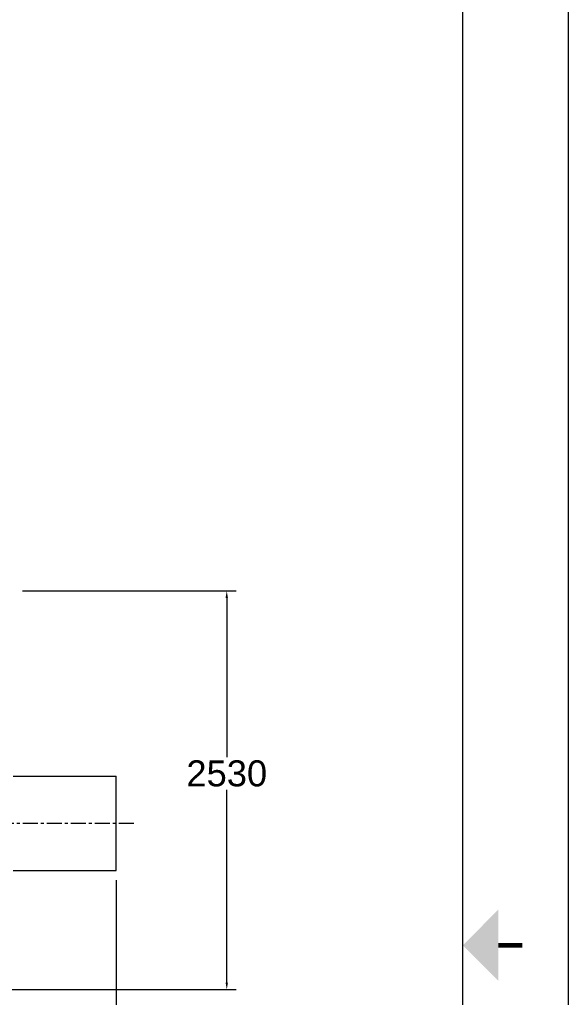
# Model space of a CAD drawing. Header units: millimetres. Extents: x 2 to 805233, y 2 to 613512.
# Drawn here: x 716693 to 805233, y 298341 to 455926 of the extents above; entities that cross this region are included whole.
import ezdxf
from ezdxf.enums import TextEntityAlignment as Align

# ---------------------------------------------------------------- set-up
doc = ezdxf.new("R2010")
doc.units = ezdxf.units.MM
doc.header["$LTSCALE"] = 25.4
doc.linetypes.add('CENTER', pattern=[50.8, 31.75, -6.35, 6.35, -6.35])
doc.layers.get('Defpoints').update_dxf_attribs({"lineweight": 5})
doc.layers.add('CAXA1', color=5, linetype='CENTER', lineweight=5)
doc.layers.add('Title Block', color=7, linetype='Continuous', lineweight=5)
doc.styles.add('ACANSTS', font='romans.shx', dxfattribs={"height": 25.4})
doc.styles.add('Roman', font='arial.ttf')
doc.styles.get("Standard").update_dxf_attribs({"font": 'arial.ttf'})
doc.dimstyles.new('ISO-25', dxfattribs={"dimscale": 30, "dimtxt": 38.1, "dimasz": 38.1, "dimexe": 50.8, "dimexo": 50.8, "dimgap": 15.875, "dimtad": 1, "dimtih": 1, "dimtoh": 1, "dimdec": 1, "dimlfac": 0.03937, "dimdsep": 46, "dimtxsty": 'Standard', "dimcen": 63.5, "dimclrd": 7, "dimclre": 7, "dimclrt": 7, "dimadec": 0, "dimazin": 0, "dimtfac": 1, "dimtdec": 1, "dimtmove": 0, "dimatfit": 3, "dimfxl": 25.4, "dimlwd": 5, "dimlwe": 5, "dimarcsym": 0})

# ---------------------------------------------------------------- blocks, each defined once
blk = doc.blocks.new('*D18')
at = {"color": 7, "linetype": 'Continuous', "lineweight": 5, "transparency": 16777216}
for p, q in [((717192, 363862), (751642, 363862)), ((750118, 362719), (750118, 337041)), ((750118, 300743), (750118, 331806)), ((707413, 299600), (751642, 299600))]:
    blk.add_line(p, q, dxfattribs=at)
at = {"color": 7, "transparency": 16777216}
for points in [[(749927, 362719), (750308, 362719), (750118, 363862)], [(749927, 300743), (750308, 300743), (750118, 299600)]]:
    blk.add_solid(points, dxfattribs=at)
at = {"layer": 'Defpoints', "color": 0, "transparency": 16777216}
for p in [(715668, 363862), (750118, 363862), (705889, 299600)]:
    blk.add_point(p, dxfattribs=at)
at = {"color": 7, "lineweight": 5, "transparency": 16777216, "insert": (750118, 334423), "char_height": 4191, "attachment_point": 5, "style": 'Roman'}
blk.add_mtext('2530', dxfattribs=at)
blk = doc.blocks.new('*D19')
at = {"color": 7, "linetype": 'Continuous', "lineweight": 5, "transparency": 16777216}
for p, q in [((732305, 317253), (732305, 280005)), ((559890, 311210), (559890, 280005)), ((731162, 281529), (561033, 281529))]:
    blk.add_line(p, q, dxfattribs=at)
at = {"color": 7, "transparency": 16777216}
for points in [[(561033, 281719), (561033, 281338), (559890, 281529)], [(731162, 281719), (731162, 281338), (732305, 281529)]]:
    blk.add_solid(points, dxfattribs=at)
at = {"layer": 'Defpoints', "color": 0, "transparency": 16777216}
for p in [(732305, 318777), (559890, 312734), (559890, 281529)]:
    blk.add_point(p, dxfattribs=at)
at = {"color": 7, "lineweight": 5, "transparency": 16777216, "insert": (660986, 284101), "char_height": 4191, "attachment_point": 5, "style": 'Roman'}
blk.add_mtext('B', dxfattribs=at)
blk = doc.blocks.new('LONE STAR BLOWER TITLE BLOCK (SIZE A)')
at = {"layer": 'Title Block', "lineweight": 15}
for p, q in [((600.08, 0), (600.08, 457.2)), ((587.38, 12.7), (587.38, 444.5))]:
    blk.add_line(p, q, dxfattribs=at)
at = {"layer": 'Title Block', "lineweight": 15, "const_width": 0.572}
blk.add_lwpolyline([(594.52, 228.6), (591.66, 228.6)], dxfattribs=at)
at = {"layer": 'Title Block', "lineweight": 15}
blk.add_solid([(591.66, 224.31), (591.66, 232.89), (587.38, 228.6)], dxfattribs=at)
at = {"layer": 'Title Block', "lineweight": 15, "style": 'ACANSTS'}
for tag, p, height in [('DRAWN_BY', (375.45, 58.16), 3.43), ('DRAWN_DATE', (402.66, 58.47), 3.43), ('DRAWING_SUBTITLE', (450.18, 50.21), 5.14), ('CHECK_DATE', (402.18, 49.5), 3.43), ('CHECKED_BY', (376.02, 49.37), 3.43), ('ENGINEER', (375.87, 40.95), 3.43), ('ENG_DATE', (401.95, 40.92), 3.43), ('DRAWING_SUBTITLE', (450.12, 39.35), 5.14), ('MANUFACTURING', (375.76, 32.38), 3.43), ('MFG_DATE', (401.98, 32.46), 3.43), ('CONTROL', (375.76, 23.81), 3.43), ('CONTROL_DATE', (401.98, 23.88), 3.43), ('CAGE_CODE', (455.36, 23.27), 3.43), ('MODEL_FILE_NAME', (230.14, 15.52), 3.43), ('APPROVED_BY', (375.47, 14.54), 3.43), ('APPROVAL_DATE', (401.77, 14.47), 3.43)]:
    blk.add_attdef(tag, p, '', height=height, dxfattribs=at)
at = {"layer": 'Title Block', "lineweight": 15, "style": 'Roman', "flags": 8}
for tag, height, p in [('DWG_NUMBER', 7.14, (484.29, 29.15)), ('SCALE', 3.43, (459.83, 17.88)), ('SHEETNUMBER', 3.43, (539.89, 17.88)), ('TOTA_SHEETS', 3.43, (556.11, 17.82))]:
    blk.add_attdef(tag, text='', height=height, dxfattribs=at).set_placement(p, align=Align.TOP_LEFT)
at = {"layer": 'Title Block', "lineweight": 15, "style": 'ACANSTS'}
blk.add_attdef('REVISION', text='', height=3.43, dxfattribs=at).set_placement((580.38, 22.69), align=Align.CENTER)

msp = doc.modelspace()

# ---------------------------------------------------------------- linework, layer by layer
at = {"color": 7, "lineweight": 5}
for p, q in [((715668.39, 334016.99), (732305.39, 334016.99)), ((732305.39, 318776.99), (732305.39, 334016.99)), ((715668.39, 318776.99), (732305.39, 318776.99))]:
    msp.add_line(p, q, dxfattribs=at)
at = {"layer": 'CAXA1', "linetype": 'CENTER', "lineweight": 5, "ltscale": 3}
msp.add_line((735122.78, 326396.99), (629120.9, 326396.99), dxfattribs=at)

# ---------------------------------------------------------------- block references
at = {"xscale": 1341.885352952126, "yscale": 1341.885352952126, "zscale": 1341.885352952126}
msp.add_blockref('LONE STAR BLOWER TITLE BLOCK (SIZE A)', (1.55, 1.75), dxfattribs=at)

# ---------------------------------------------------------------- dimensions: what is measured, and where the dimension line sits
at = {"color": 7, "lineweight": 5}
dim = msp.add_linear_dim(base=(750117.63, 363861.99), p1=(705889.39, 299599.99), p2=(715668.39, 363861.99), angle=90, dimstyle='ISO-25', override={"dimscale": 30, "dimtxt": 139.7, "dimpost": '\\X', "dimtxsty": 'Roman', "dimtmove": 1}, dxfattribs=at)
dim.commit()
dim.dimension.update_dxf_attribs({"geometry": '*D18', "text_midpoint": (750117.63, 334423.21), "dimtype": 160})
dim = msp.add_linear_dim(base=(559890.2, 281528.94), p1=(732305.39, 318776.99), p2=(559890.2, 312733.62), angle=180, text='B', dimstyle='ISO-25', override={"dimscale": 30, "dimtxt": 139.7, "dimpost": '\\X', "dimtxsty": 'Roman', "dimtmove": 1}, dxfattribs=at)
dim.commit()
dim.dimension.update_dxf_attribs({"geometry": '*D19', "text_midpoint": (660986.02, 281528.94), "dimtype": 160})

doc.saveas('drawing.dxf')
